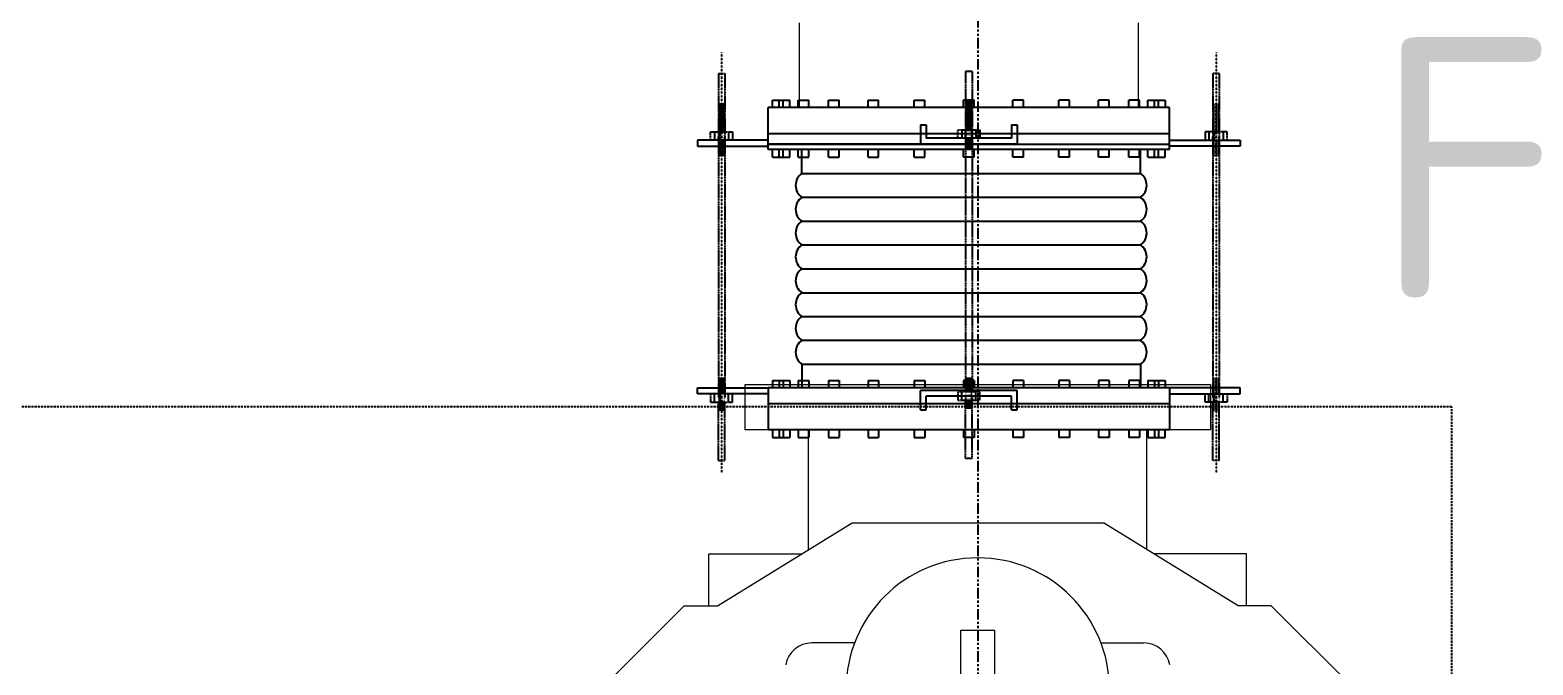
# Model space of a CAD drawing. Header units: inches. Extents: x 86328 to 235202, y 68629 to 184293.
# Drawn here: x 174121 to 175897, y 131760 to 132511 of the extents above; entities that cross this region are included whole.
import ezdxf

# ---------------------------------------------------------------- set-up
doc = ezdxf.new("R2010")
doc.units = ezdxf.units.IN
doc.header["$MEASUREMENT"] = 0
for name, pattern in [('CENTER', [2, 1.25, -0.25, 0.25, -0.25]), ('HIDDEN', [0.375, 0.25, -0.125]), ('PHANTOM2', [1.25, 0.625, -0.125, 0.125, -0.125, 0.125, -0.125])]:
    doc.linetypes.add(name, pattern=pattern)
doc.layers.add('1', color=1, linetype='CENTER')
doc.layers.add('text', color=3, linetype='Continuous')
doc.layers.add('DIM', color=251, linetype='Continuous', lineweight=0)
doc.styles.add('ISO', font='isocpeur.ttf')

msp = doc.modelspace()

# ---------------------------------------------------------------- linework, layer by layer
at = {"color": 8, "linetype": 'PHANTOM2', "ltscale": 20}
msp.add_line((175241.1, 146226.5), (175241.1, 122881.3), dxfattribs=at)
at = {"color": 8}
for p, q in [((175467.8, 132419.2), (174993.2, 132419.2)), ((174993.2, 132369.5), (174993.2, 132419.2)), ((174998.5, 132419.2), (174998.5, 132428.1)), ((174998.5, 132428.1), (175018.8, 132428.1)), ((175006.2, 132419.2), (175006.2, 132428.1)), ((175011.1, 132419.2), (175011.1, 132428.1)), ((175018.8, 132419.2), (175018.8, 132428.1)), ((175028.8, 132428.1), (175041.3, 132428.1)), ((175028.8, 132419.2), (175028.8, 132428.1)), ((175041.3, 132419.2), (175041.3, 132428.1)), ((175064.6, 132428.1), (175077.2, 132428.1)), ((175064.6, 132419.2), (175064.6, 132428.1)), ((175077.2, 132419.2), (175077.2, 132428.1)), ((175111.4, 132428.1), (175123.9, 132428.1)), ((175111.4, 132419.2), (175111.4, 132428.1)), ((175123.9, 132419.2), (175123.9, 132428.1)), ((175165.8, 132428.1), (175178.4, 132428.1)), ((175165.8, 132419.2), (175165.8, 132428.1)), ((175178.4, 132419.2), (175178.4, 132428.1)), ((175224.2, 132419.2), (175224.2, 132428.1)), ((175236.8, 132428.1), (175224.2, 132428.1)), ((175236.8, 132419.2), (175236.8, 132428.1)), ((175282.6, 132419.2), (175282.6, 132428.1)), ((175295.2, 132428.1), (175282.6, 132428.1)), ((175295.2, 132419.2), (175295.2, 132428.1)), ((175337.1, 132419.2), (175337.1, 132428.1)), ((175349.6, 132428.1), (175337.1, 132428.1)), ((175349.6, 132419.2), (175349.6, 132428.1)), ((175383.8, 132419.2), (175383.8, 132428.1)), ((175396.4, 132428.1), (175383.8, 132428.1)), ((175396.4, 132419.2), (175396.4, 132428.1)), ((175419.7, 132419.2), (175419.7, 132428.1)), ((175432.2, 132428.1), (175419.7, 132428.1)), ((175432.2, 132419.2), (175432.2, 132428.1)), ((175442.2, 132419.2), (175442.2, 132428.1)), ((175442.2, 132428.1), (175462.5, 132428.1)), ((175449.9, 132419.2), (175449.9, 132428.1)), ((175454.8, 132419.2), (175454.8, 132428.1)), ((175462.5, 132428.1), (175462.5, 132419.2)), ((175467.8, 132369.5), (175467.8, 132419.2)), ((175173.4, 132398.9), (175173.4, 132376)), ((175173.4, 132398.9), (175180.2, 132398.9)), ((175180.2, 132398.9), (175180.2, 132382.9)), ((175280.8, 132398.9), (175280.8, 132382.9)), ((175280.8, 132398.9), (175287.6, 132398.9)), ((175287.6, 132398.9), (175287.6, 132376)), ((174993.2, 132380.6), (174909.7, 132380.6)), ((174909.7, 132380.6), (174909.7, 132373.7)), ((175467.8, 132388.1), (174993.2, 132388.1)), ((174993.2, 132380.6), (174993.2, 132380.6)), ((174993.2, 132380.6), (174993.2, 132380.6)), ((174993.2, 132373.7), (174993.2, 132380.6)), ((175280.8, 132382.9), (175180.2, 132382.9)), ((175467.8, 132380.6), (175467.8, 132380.6)), ((175467.8, 132380.6), (175467.8, 132380.6)), ((175467.8, 132380.6), (175551.3, 132380.6)), ((175467.8, 132373.7), (175467.8, 132380.6)), ((175551.3, 132380.6), (175551.3, 132373.7)), ((174909.7, 132373.7), (174993.2, 132373.7)), ((175173.4, 132376), (174993.2, 132376)), ((174993.2, 132376), (175467.8, 132376)), ((175467.8, 132369.5), (174993.2, 132369.5)), ((174998.5, 132360.5), (174998.5, 132369.5)), ((174998.5, 132360.5), (175018.8, 132360.5)), ((175006.2, 132360.5), (175006.2, 132369.5)), ((175011.1, 132360.5), (175011.1, 132369.5)), ((175018.8, 132360.5), (175018.8, 132369.5)), ((175028.8, 132360.5), (175028.8, 132369.5)), ((175028.8, 132360.5), (175041.3, 132360.5)), ((175041.3, 132360.5), (175041.3, 132369.5)), ((175064.6, 132360.5), (175064.6, 132369.5)), ((175064.6, 132360.5), (175077.2, 132360.5)), ((175077.2, 132360.5), (175077.2, 132369.5)), ((175111.4, 132360.5), (175111.4, 132369.5)), ((175111.4, 132360.5), (175123.9, 132360.5)), ((175123.9, 132360.5), (175123.9, 132369.5)), ((175165.8, 132360.5), (175165.8, 132369.5)), ((175165.8, 132360.5), (175178.4, 132360.5)), ((175287.6, 132376), (175173.4, 132376)), ((175178.4, 132360.5), (175178.4, 132369.5)), ((175224.2, 132360.5), (175224.2, 132369.5)), ((175236.8, 132360.5), (175224.2, 132360.5)), ((175236.8, 132360.5), (175236.8, 132369.5)), ((175282.6, 132360.5), (175282.6, 132369.5)), ((175295.2, 132360.5), (175282.6, 132360.5)), ((175295.2, 132360.5), (175295.2, 132369.5)), ((175337.1, 132360.5), (175337.1, 132369.5)), ((175349.6, 132360.5), (175337.1, 132360.5)), ((175349.6, 132360.5), (175349.6, 132369.5)), ((175383.8, 132360.5), (175383.8, 132369.5)), ((175396.4, 132360.5), (175383.8, 132360.5)), ((175396.4, 132360.5), (175396.4, 132369.5)), ((175419.7, 132360.5), (175419.7, 132369.5)), ((175432.2, 132360.5), (175419.7, 132360.5)), ((175432.2, 132360.5), (175432.2, 132369.5)), ((175442.2, 132360.5), (175442.2, 132369.5)), ((175442.2, 132360.5), (175462.5, 132360.5)), ((175449.9, 132360.5), (175449.9, 132369.5)), ((175454.8, 132360.5), (175454.8, 132369.5)), ((175462.5, 132360.5), (175462.5, 132369.5)), ((175551.3, 132373.7), (175467.8, 132373.7)), ((175033.3, 132341.3), (175433.3, 132341.3)), ((175033.3, 132313.1), (175433.3, 132313.1)), ((175033.3, 132285), (175433.3, 132285)), ((175033.3, 132256.8), (175433.3, 132256.8)), ((175033.3, 132228.6), (175433.3, 132228.6)), ((175033.3, 132200.4), (175433.3, 132200.4)), ((175033.3, 132172.3), (175433.3, 132172.3)), ((175033.3, 132144.1), (175433.3, 132144.1)), ((175033.3, 132115.9), (175433.3, 132115.9)), ((174998.5, 132096.7), (174998.5, 132087.8)), ((174998.5, 132096.7), (175018.8, 132096.7)), ((175006.2, 132096.7), (175006.2, 132087.8)), ((175011.1, 132096.7), (175011.1, 132087.8)), ((175018.8, 132096.7), (175018.8, 132087.8)), ((175028.8, 132096.7), (175041.3, 132096.7)), ((175028.8, 132096.7), (175028.8, 132087.8)), ((175041.3, 132096.7), (175041.3, 132087.8)), ((175064.6, 132096.7), (175077.2, 132096.7)), ((175064.6, 132096.7), (175064.6, 132087.8)), ((175077.2, 132096.7), (175077.2, 132087.8)), ((175111.4, 132096.7), (175123.9, 132096.7)), ((175111.4, 132096.7), (175111.4, 132087.8)), ((175123.9, 132096.7), (175123.9, 132087.8)), ((175165.8, 132096.7), (175178.4, 132096.7)), ((175165.8, 132096.7), (175165.8, 132087.8)), ((175178.4, 132096.7), (175178.4, 132087.8)), ((175224.2, 132096.7), (175224.2, 132087.8)), ((175236.8, 132096.7), (175224.2, 132096.7)), ((175236.8, 132096.7), (175236.8, 132087.8)), ((175282.6, 132096.7), (175282.6, 132087.8)), ((175295.2, 132096.7), (175282.6, 132096.7)), ((175295.2, 132096.7), (175295.2, 132087.8)), ((175337.1, 132096.7), (175337.1, 132087.8)), ((175349.6, 132096.7), (175337.1, 132096.7)), ((175349.6, 132096.7), (175349.6, 132087.8)), ((175383.8, 132096.7), (175383.8, 132087.8)), ((175396.4, 132096.7), (175383.8, 132096.7)), ((175396.4, 132096.7), (175396.4, 132087.8)), ((175419.7, 132096.7), (175419.7, 132087.8)), ((175432.2, 132096.7), (175419.7, 132096.7)), ((175432.2, 132096.7), (175432.2, 132087.8)), ((175442.2, 132096.7), (175442.2, 132087.8)), ((175442.2, 132096.7), (175462.5, 132096.7)), ((175449.9, 132096.7), (175449.9, 132087.8)), ((175454.8, 132096.7), (175454.8, 132087.8)), ((175462.5, 132096.7), (175462.5, 132087.8)), ((174909.7, 132080.9), (174909.7, 132087.8)), ((174909.7, 132087.8), (174993.2, 132087.8)), ((174993.2, 132080.9), (174909.7, 132080.9)), ((174993.2, 132087.8), (174993.2, 132080.9)), ((174993.2, 132087.8), (174993.2, 132038.1)), ((175467.8, 132087.8), (174993.2, 132087.8)), ((174993.2, 132080.9), (174993.2, 132080.9)), ((174993.2, 132080.9), (174993.2, 132080.9)), ((175173.4, 132061.9), (175173.4, 132084.7)), ((175287.6, 132084.7), (175173.4, 132084.7)), ((175180.2, 132061.9), (175180.2, 132077.9)), ((175280.8, 132077.9), (175180.2, 132077.9)), ((175280.8, 132061.9), (175280.8, 132077.9)), ((175287.6, 132061.9), (175287.6, 132084.7)), ((175467.8, 132087.8), (175467.8, 132038.1)), ((175551.3, 132087.8), (175467.8, 132087.8)), ((175467.8, 132087.8), (175467.8, 132080.9)), ((175467.8, 132080.9), (175467.8, 132080.9)), ((175467.8, 132080.9), (175467.8, 132080.9)), ((175467.8, 132080.9), (175551.3, 132080.9)), ((175551.3, 132080.9), (175551.3, 132087.8)), ((175467.8, 132069.1), (174993.2, 132069.1)), ((175173.4, 132061.9), (175180.2, 132061.9)), ((175280.8, 132061.9), (175287.6, 132061.9)), ((175467.8, 132038.1), (174993.2, 132038.1)), ((174998.5, 132038.1), (174998.5, 132029.1)), ((174998.5, 132029.1), (175018.8, 132029.1)), ((175006.2, 132038.1), (175006.2, 132029.1)), ((175011.1, 132038.1), (175011.1, 132029.1)), ((175018.8, 132038.1), (175018.8, 132029.1)), ((175028.8, 132038.1), (175028.8, 132029.1)), ((175028.8, 132029.1), (175041.3, 132029.1)), ((175041.3, 132038.1), (175041.3, 132029.1)), ((175064.6, 132038.1), (175064.6, 132029.1)), ((175064.6, 132029.1), (175077.2, 132029.1)), ((175077.2, 132038.1), (175077.2, 132029.1)), ((175111.4, 132038.1), (175111.4, 132029.1)), ((175111.4, 132029.1), (175123.9, 132029.1)), ((175123.9, 132038.1), (175123.9, 132029.1)), ((175165.8, 132038.1), (175165.8, 132029.1)), ((175165.8, 132029.1), (175178.4, 132029.1)), ((175178.4, 132038.1), (175178.4, 132029.1)), ((175224.2, 132038.1), (175224.2, 132029.1)), ((175236.8, 132029.1), (175224.2, 132029.1)), ((175236.8, 132038.1), (175236.8, 132029.1)), ((175282.6, 132038.1), (175282.6, 132029.1)), ((175295.2, 132029.1), (175282.6, 132029.1)), ((175295.2, 132038.1), (175295.2, 132029.1)), ((175337.1, 132038.1), (175337.1, 132029.1)), ((175349.6, 132029.1), (175337.1, 132029.1)), ((175349.6, 132038.1), (175349.6, 132029.1)), ((175383.8, 132038.1), (175383.8, 132029.1)), ((175396.4, 132029.1), (175383.8, 132029.1)), ((175396.4, 132038.1), (175396.4, 132029.1)), ((175419.7, 132038.1), (175419.7, 132029.1)), ((175432.2, 132029.1), (175419.7, 132029.1)), ((175432.2, 132038.1), (175432.2, 132029.1)), ((175442.2, 132038.1), (175442.2, 132029.1)), ((175442.2, 132029.1), (175462.5, 132029.1)), ((175449.9, 132038.1), (175449.9, 132029.1)), ((175454.8, 132038.1), (175454.8, 132029.1)), ((175462.5, 132029.1), (175462.5, 132038.1))]:
    msp.add_line(p, q, dxfattribs=at)
for points in [[(175033.3, 132341.3), (175033.3, 132369.5)], [(175433.3, 132341.3), (175433.3, 132369.5)], [(175033.3, 132115.9), (175033.3, 132087.8)], [(175433.3, 132115.9), (175433.3, 132087.8)]]:
    msp.add_lwpolyline(points, dxfattribs=at)
for centre, start, end in [((175042.7, 132327.2), 123.6891, 236.3109), ((175423.9, 132327.2), 303.6891, 56.3109), ((175042.7, 132299), 123.6891, 236.3109), ((175423.9, 132299), 303.6891, 56.3109), ((175042.7, 132270.9), 123.6891, 236.3109), ((175423.9, 132270.9), 303.6891, 56.3109), ((175042.7, 132242.7), 123.6891, 236.3109), ((175423.9, 132242.7), 303.6891, 56.3109), ((175042.7, 132214.5), 123.6891, 236.3109), ((175423.9, 132214.5), 303.6891, 56.3109), ((175042.7, 132186.4), 123.6891, 236.3109), ((175423.9, 132186.4), 303.6891, 56.3109), ((175042.7, 132158.2), 123.6891, 236.3109), ((175423.9, 132158.2), 303.6891, 56.3109), ((175042.7, 132130), 123.6891, 236.3109), ((175423.9, 132130), 303.6891, 56.3109)]:
    msp.add_arc(centre, 16.9, start, end, dxfattribs=at)
at = {"layer": '1', "color": 8, "linetype": 'CENTER', "ltscale": 0.09}
for p, q in [((174938.3, 132484.7), (174938.3, 131987.6)), ((175522.7, 132484.7), (175522.7, 131987.6))]:
    msp.add_line(p, q, dxfattribs=at)
at = {"layer": '1', "color": 8}
for p, q in [((174934.5, 132459.4), (174934.5, 132080.9)), ((174934.5, 132459.4), (174934.5, 132390.4)), ((174934.5, 132459.4), (174942.1, 132459.4)), ((174942.1, 132459.4), (174942.1, 132080.9)), ((174942.1, 132459.4), (174942.1, 132390.4)), ((175226.7, 132461.7), (175226.7, 132083.2)), ((175226.7, 132461.7), (175226.7, 132392.7)), ((175234.3, 132461.7), (175226.7, 132461.7)), ((175234.3, 132461.7), (175226.7, 132461.7)), ((175234.3, 132461.7), (175234.3, 132083.2)), ((175234.3, 132461.7), (175234.3, 132392.7)), ((175518.9, 132459.4), (175518.9, 132080.9)), ((175518.9, 132459.4), (175518.9, 132390.4)), ((175526.5, 132459.4), (175518.9, 132459.4)), ((175526.5, 132459.4), (175526.5, 132080.9)), ((175526.5, 132459.4), (175526.5, 132390.4)), ((174942.1, 132423.2), (174934.5, 132423.2)), ((174942.1, 132423.2), (174934.5, 132423.2)), ((174942.1, 132420.9), (174934.5, 132420.9)), ((174942.1, 132420.9), (174934.5, 132420.9)), ((174942.1, 132420.9), (174934.5, 132420.9)), ((174942.1, 132420.9), (174934.5, 132420.9)), ((174942.1, 132418.5), (174934.5, 132418.5)), ((174942.1, 132418.5), (174934.5, 132418.5)), ((174942.1, 132416.3), (174934.5, 132416.3)), ((174942.1, 132416.3), (174934.5, 132416.3)), ((174942.1, 132414), (174934.5, 132414)), ((174942.1, 132414), (174934.5, 132414)), ((174942.1, 132414), (174934.5, 132414)), ((174942.1, 132414), (174934.5, 132414)), ((175234.3, 132425.5), (175226.7, 132425.5)), ((175234.3, 132425.5), (175226.7, 132425.5)), ((175234.3, 132423.1), (175226.7, 132423.1)), ((175234.3, 132423.1), (175226.7, 132423.1)), ((175234.3, 132423.1), (175226.7, 132423.1)), ((175234.3, 132423.1), (175226.7, 132423.1)), ((175234.3, 132420.8), (175226.7, 132420.8)), ((175234.3, 132420.8), (175226.7, 132420.8)), ((175234.3, 132418.6), (175226.7, 132418.6)), ((175234.3, 132418.6), (175226.7, 132418.6)), ((175234.3, 132416.3), (175226.7, 132416.3)), ((175234.3, 132416.3), (175226.7, 132416.3)), ((175234.3, 132416.3), (175226.7, 132416.3)), ((175234.3, 132416.3), (175226.7, 132416.3)), ((175234.3, 132414), (175226.7, 132414)), ((175234.3, 132414), (175226.7, 132414)), ((175518.9, 132423.2), (175526.5, 132423.2)), ((175518.9, 132423.2), (175526.5, 132423.2)), ((175518.9, 132420.9), (175526.5, 132420.9)), ((175518.9, 132420.9), (175526.5, 132420.9)), ((175518.9, 132420.9), (175526.5, 132420.9)), ((175518.9, 132420.9), (175526.5, 132420.9)), ((175518.9, 132418.5), (175526.5, 132418.5)), ((175518.9, 132418.5), (175526.5, 132418.5)), ((175518.9, 132416.3), (175526.5, 132416.3)), ((175518.9, 132416.3), (175526.5, 132416.3)), ((175518.9, 132414), (175526.5, 132414)), ((175518.9, 132414), (175526.5, 132414)), ((175518.9, 132414), (175526.5, 132414)), ((175518.9, 132414), (175526.5, 132414)), ((174942.1, 132411.7), (174934.5, 132411.7)), ((174942.1, 132411.7), (174934.5, 132411.7)), ((174942.1, 132409.3), (174934.5, 132409.3)), ((174942.1, 132409.3), (174934.5, 132409.3)), ((174942.1, 132407), (174934.5, 132407)), ((174942.1, 132407), (174934.5, 132407)), ((174942.1, 132404.7), (174934.5, 132404.7)), ((174942.1, 132404.7), (174934.5, 132404.7)), ((174942.1, 132402.3), (174934.5, 132402.3)), ((174942.1, 132402.3), (174934.5, 132402.3)), ((174942.1, 132400), (174934.5, 132400)), ((174942.1, 132400), (174934.5, 132400)), ((174942.1, 132397.7), (174934.5, 132397.7)), ((174942.1, 132397.7), (174934.5, 132397.7)), ((175234.3, 132411.6), (175226.7, 132411.6)), ((175234.3, 132411.6), (175226.7, 132411.6)), ((175234.3, 132409.3), (175226.7, 132409.3)), ((175234.3, 132409.3), (175226.7, 132409.3)), ((175234.3, 132407), (175226.7, 132407)), ((175234.3, 132407), (175226.7, 132407)), ((175234.3, 132404.6), (175226.7, 132404.6)), ((175234.3, 132404.6), (175226.7, 132404.6)), ((175234.3, 132402.3), (175226.7, 132402.3)), ((175234.3, 132402.3), (175226.7, 132402.3)), ((175234.3, 132400), (175226.7, 132400)), ((175234.3, 132400), (175226.7, 132400)), ((175234.3, 132397.6), (175226.7, 132397.6)), ((175234.3, 132397.6), (175226.7, 132397.6)), ((175518.9, 132411.7), (175526.5, 132411.7)), ((175518.9, 132411.7), (175526.5, 132411.7)), ((175518.9, 132409.3), (175526.5, 132409.3)), ((175518.9, 132409.3), (175526.5, 132409.3)), ((175518.9, 132407), (175526.5, 132407)), ((175518.9, 132407), (175526.5, 132407)), ((175518.9, 132404.7), (175526.5, 132404.7)), ((175518.9, 132404.7), (175526.5, 132404.7)), ((175518.9, 132402.3), (175526.5, 132402.3)), ((175518.9, 132402.3), (175526.5, 132402.3)), ((175518.9, 132400), (175526.5, 132400)), ((175518.9, 132400), (175526.5, 132400)), ((175518.9, 132397.7), (175526.5, 132397.7)), ((175518.9, 132397.7), (175526.5, 132397.7)), ((174925.3, 132380.6), (174925.3, 132390.4)), ((174925.3, 132390.4), (174951.3, 132390.4)), ((174925.3, 132380.6), (174925.3, 132390.4)), ((174925.3, 132390.4), (174951.3, 132390.4)), ((174951.3, 132380.6), (174925.3, 132380.6)), ((174951.3, 132380.6), (174925.3, 132380.6)), ((174929.9, 132390.4), (174929.9, 132380.6)), ((174929.9, 132390.4), (174929.9, 132380.6)), ((174942.1, 132395.3), (174934.5, 132395.3)), ((174942.1, 132395.3), (174934.5, 132395.3)), ((174942.1, 132393), (174934.5, 132393)), ((174942.1, 132393), (174934.5, 132393)), ((174942.1, 132390.7), (174934.5, 132390.7)), ((174942.1, 132390.7), (174934.5, 132390.7)), ((174942.1, 132379), (174934.5, 132379)), ((174942.1, 132379), (174934.5, 132379)), ((174946.6, 132390.4), (174946.6, 132380.6)), ((174946.6, 132390.4), (174946.6, 132380.6)), ((174951.3, 132390.4), (174951.3, 132380.6)), ((174951.3, 132390.4), (174951.3, 132380.6)), ((175217.5, 132382.9), (175217.5, 132392.7)), ((175217.5, 132392.7), (175243.5, 132392.7)), ((175217.5, 132382.9), (175217.5, 132392.7)), ((175217.5, 132392.7), (175243.5, 132392.7)), ((175243.5, 132382.9), (175217.5, 132382.9)), ((175243.5, 132382.9), (175217.5, 132382.9)), ((175222.2, 132392.7), (175222.2, 132382.9)), ((175222.2, 132392.7), (175222.2, 132382.9)), ((175234.3, 132395.3), (175226.7, 132395.3)), ((175234.3, 132395.3), (175226.7, 132395.3)), ((175234.3, 132392.9), (175226.7, 132392.9)), ((175234.3, 132392.9), (175226.7, 132392.9)), ((175234.3, 132381.5), (175226.7, 132381.5)), ((175234.3, 132381.5), (175226.7, 132381.5)), ((175234.3, 132381.3), (175226.7, 132381.3)), ((175234.3, 132381.3), (175226.7, 132381.3)), ((175234.3, 132379.2), (175226.7, 132379.2)), ((175234.3, 132379.2), (175226.7, 132379.2)), ((175234.3, 132378.9), (175226.7, 132378.9)), ((175234.3, 132378.9), (175226.7, 132378.9)), ((175238.8, 132392.7), (175238.8, 132382.9)), ((175238.8, 132392.7), (175238.8, 132382.9)), ((175243.5, 132392.7), (175243.5, 132382.9)), ((175243.5, 132392.7), (175243.5, 132382.9)), ((175535.7, 132390.4), (175509.7, 132390.4)), ((175509.7, 132390.4), (175509.7, 132380.6)), ((175535.7, 132390.4), (175509.7, 132390.4)), ((175509.7, 132390.4), (175509.7, 132380.6)), ((175509.7, 132380.6), (175535.7, 132380.6)), ((175509.7, 132380.6), (175535.7, 132380.6)), ((175514.4, 132390.4), (175514.4, 132380.6)), ((175514.4, 132390.4), (175514.4, 132380.6)), ((175518.9, 132395.3), (175526.5, 132395.3)), ((175518.9, 132395.3), (175526.5, 132395.3)), ((175518.9, 132393), (175526.5, 132393)), ((175518.9, 132393), (175526.5, 132393)), ((175518.9, 132390.7), (175526.5, 132390.7)), ((175518.9, 132390.7), (175526.5, 132390.7)), ((175518.9, 132379), (175526.5, 132379)), ((175518.9, 132379), (175526.5, 132379)), ((175531.1, 132390.4), (175531.1, 132380.6)), ((175531.1, 132390.4), (175531.1, 132380.6)), ((175535.7, 132380.6), (175535.7, 132390.4)), ((175535.7, 132380.6), (175535.7, 132390.4)), ((174942.1, 132376.6), (174934.5, 132376.6)), ((174942.1, 132376.6), (174934.5, 132376.6)), ((174942.1, 132374.3), (174934.5, 132374.3)), ((174942.1, 132374.3), (174934.5, 132374.3)), ((174942.1, 132372), (174934.5, 132372)), ((174942.1, 132372), (174934.5, 132372)), ((174942.1, 132369.6), (174934.5, 132369.6)), ((174942.1, 132369.6), (174934.5, 132369.6)), ((174942.1, 132367.3), (174934.5, 132367.3)), ((174942.1, 132367.3), (174934.5, 132367.3)), ((174942.1, 132365), (174934.5, 132365)), ((174942.1, 132365), (174934.5, 132365)), ((174942.1, 132362.6), (174934.5, 132362.6)), ((174942.1, 132362.6), (174934.5, 132362.6)), ((175234.3, 132376.6), (175226.7, 132376.6)), ((175234.3, 132376.6), (175226.7, 132376.6)), ((175234.3, 132374.3), (175226.7, 132374.3)), ((175234.3, 132374.3), (175226.7, 132374.3)), ((175234.3, 132371.9), (175226.7, 132371.9)), ((175234.3, 132371.9), (175226.7, 132371.9)), ((175234.3, 132369.6), (175226.7, 132369.6)), ((175234.3, 132369.6), (175226.7, 132369.6)), ((175518.9, 132376.6), (175526.5, 132376.6)), ((175518.9, 132376.6), (175526.5, 132376.6)), ((175518.9, 132374.3), (175526.5, 132374.3)), ((175518.9, 132374.3), (175526.5, 132374.3)), ((175518.9, 132372), (175526.5, 132372)), ((175518.9, 132372), (175526.5, 132372)), ((175518.9, 132369.6), (175526.5, 132369.6)), ((175518.9, 132369.6), (175526.5, 132369.6)), ((175518.9, 132367.3), (175526.5, 132367.3)), ((175518.9, 132367.3), (175526.5, 132367.3)), ((175518.9, 132365), (175526.5, 132365)), ((175518.9, 132365), (175526.5, 132365)), ((175518.9, 132362.6), (175526.5, 132362.6)), ((175518.9, 132362.6), (175526.5, 132362.6)), ((174942.1, 132098.8), (174934.5, 132098.8)), ((174942.1, 132098.8), (174934.5, 132098.8)), ((174942.1, 132096.5), (174934.5, 132096.5)), ((174942.1, 132096.5), (174934.5, 132096.5)), ((174942.1, 132094.2), (174934.5, 132094.2)), ((174942.1, 132094.2), (174934.5, 132094.2)), ((175234.3, 132098.8), (175226.7, 132098.8)), ((175234.3, 132098.8), (175226.7, 132098.8)), ((175234.3, 132096.5), (175226.7, 132096.5)), ((175234.3, 132096.5), (175226.7, 132096.5)), ((175234.3, 132094.1), (175226.7, 132094.1)), ((175234.3, 132094.1), (175226.7, 132094.1)), ((175518.9, 132098.8), (175526.5, 132098.8)), ((175518.9, 132098.8), (175526.5, 132098.8)), ((175518.9, 132096.5), (175526.5, 132096.5)), ((175518.9, 132096.5), (175526.5, 132096.5)), ((175518.9, 132094.2), (175526.5, 132094.2)), ((175518.9, 132094.2), (175526.5, 132094.2)), ((174925.3, 132080.9), (174925.3, 132071.1)), ((174951.3, 132080.9), (174925.3, 132080.9)), ((174925.3, 132080.9), (174925.3, 132071.1)), ((174951.3, 132080.9), (174925.3, 132080.9)), ((174929.9, 132071.1), (174929.9, 132080.9)), ((174929.9, 132071.1), (174929.9, 132080.9)), ((174942.1, 132091.8), (174934.5, 132091.8)), ((174942.1, 132091.8), (174934.5, 132091.8)), ((174942.1, 132089.5), (174934.5, 132089.5)), ((174942.1, 132089.5), (174934.5, 132089.5)), ((174942.1, 132087.2), (174934.5, 132087.2)), ((174942.1, 132087.2), (174934.5, 132087.2)), ((174942.1, 132084.8), (174934.5, 132084.8)), ((174942.1, 132084.8), (174934.5, 132084.8)), ((174942.1, 132082.5), (174934.5, 132082.5)), ((174942.1, 132082.5), (174934.5, 132082.5)), ((174946.6, 132071.1), (174946.6, 132080.9)), ((174946.6, 132071.1), (174946.6, 132080.9)), ((174951.3, 132071.1), (174951.3, 132080.9)), ((174951.3, 132071.1), (174951.3, 132080.9)), ((175217.5, 132083.2), (175217.5, 132073.4)), ((175243.5, 132083.2), (175217.5, 132083.2)), ((175217.5, 132083.2), (175217.5, 132073.4)), ((175243.5, 132083.2), (175217.5, 132083.2)), ((175222.2, 132073.4), (175222.2, 132083.2)), ((175222.2, 132073.4), (175222.2, 132083.2)), ((175234.3, 132091.8), (175226.7, 132091.8)), ((175234.3, 132091.8), (175226.7, 132091.8)), ((175234.3, 132089.5), (175226.7, 132089.5)), ((175234.3, 132089.5), (175226.7, 132089.5)), ((175234.3, 132087.1), (175226.7, 132087.1)), ((175234.3, 132087.1), (175226.7, 132087.1)), ((175234.3, 132084.8), (175226.7, 132084.8)), ((175234.3, 132084.8), (175226.7, 132084.8)), ((175238.8, 132073.4), (175238.8, 132083.2)), ((175238.8, 132073.4), (175238.8, 132083.2)), ((175243.5, 132073.4), (175243.5, 132083.2)), ((175243.5, 132073.4), (175243.5, 132083.2)), ((175509.7, 132071.1), (175509.7, 132080.9)), ((175509.7, 132080.9), (175535.7, 132080.9)), ((175509.7, 132071.1), (175509.7, 132080.9)), ((175509.7, 132080.9), (175535.7, 132080.9)), ((175514.4, 132071.1), (175514.4, 132080.9)), ((175514.4, 132071.1), (175514.4, 132080.9)), ((175518.9, 132091.8), (175526.5, 132091.8)), ((175518.9, 132091.8), (175526.5, 132091.8)), ((175518.9, 132089.5), (175526.5, 132089.5)), ((175518.9, 132089.5), (175526.5, 132089.5)), ((175518.9, 132087.2), (175526.5, 132087.2)), ((175518.9, 132087.2), (175526.5, 132087.2)), ((175518.9, 132084.8), (175526.5, 132084.8)), ((175518.9, 132084.8), (175526.5, 132084.8)), ((175518.9, 132082.5), (175526.5, 132082.5)), ((175518.9, 132082.5), (175526.5, 132082.5)), ((175531.1, 132071.1), (175531.1, 132080.9)), ((175531.1, 132071.1), (175531.1, 132080.9)), ((175535.7, 132080.9), (175535.7, 132071.1)), ((175535.7, 132080.9), (175535.7, 132071.1)), ((174925.3, 132071.1), (174951.3, 132071.1)), ((174925.3, 132071.1), (174951.3, 132071.1)), ((174934.5, 132002.1), (174934.5, 132071.1)), ((174942.1, 132070.8), (174934.5, 132070.8)), ((174942.1, 132070.8), (174934.5, 132070.8)), ((174942.1, 132068.5), (174934.5, 132068.5)), ((174942.1, 132068.5), (174934.5, 132068.5)), ((174942.1, 132066.2), (174934.5, 132066.2)), ((174942.1, 132066.2), (174934.5, 132066.2)), ((174942.1, 132063.8), (174934.5, 132063.8)), ((174942.1, 132063.8), (174934.5, 132063.8)), ((174942.1, 132061.5), (174934.5, 132061.5)), ((174942.1, 132061.5), (174934.5, 132061.5)), ((174942.1, 132002.1), (174942.1, 132071.1)), ((175217.5, 132073.4), (175243.5, 132073.4)), ((175217.5, 132073.4), (175243.5, 132073.4)), ((175226.7, 132004.3), (175226.7, 132073.4)), ((175234.3, 132073.1), (175226.7, 132073.1)), ((175234.3, 132073.1), (175226.7, 132073.1)), ((175234.3, 132070.8), (175226.7, 132070.8)), ((175234.3, 132070.8), (175226.7, 132070.8)), ((175234.3, 132068.4), (175226.7, 132068.4)), ((175234.3, 132068.4), (175226.7, 132068.4)), ((175234.3, 132066.1), (175226.7, 132066.1)), ((175234.3, 132066.1), (175226.7, 132066.1)), ((175234.3, 132063.8), (175226.7, 132063.8)), ((175234.3, 132063.8), (175226.7, 132063.8)), ((175234.3, 132004.3), (175234.3, 132073.4)), ((175535.7, 132071.1), (175509.7, 132071.1)), ((175535.7, 132071.1), (175509.7, 132071.1)), ((175518.9, 132002.1), (175518.9, 132071.1)), ((175518.9, 132070.8), (175526.5, 132070.8)), ((175518.9, 132070.8), (175526.5, 132070.8)), ((175518.9, 132068.5), (175526.5, 132068.5)), ((175518.9, 132068.5), (175526.5, 132068.5)), ((175518.9, 132066.2), (175526.5, 132066.2)), ((175518.9, 132066.2), (175526.5, 132066.2)), ((175518.9, 132063.8), (175526.5, 132063.8)), ((175518.9, 132063.8), (175526.5, 132063.8)), ((175518.9, 132061.5), (175526.5, 132061.5)), ((175518.9, 132061.5), (175526.5, 132061.5)), ((175526.5, 132002.1), (175526.5, 132071.1)), ((174934.5, 132002.1), (174942.1, 132002.1)), ((175234.3, 132004.3), (175226.7, 132004.3)), ((175234.3, 132004.3), (175226.7, 132004.3)), ((175526.5, 132002.1), (175518.9, 132002.1))]:
    msp.add_line(p, q, dxfattribs=at)
at = {"layer": '1', "color": 8, "linetype": 'HIDDEN', "ltscale": 0.009}
for p, q in [((174934.5, 132380.6), (174934.5, 132390.4)), ((174942.1, 132388.3), (174934.5, 132388.3)), ((174942.1, 132388.3), (174934.5, 132388.3)), ((174942.1, 132386), (174934.5, 132386)), ((174942.1, 132386), (174934.5, 132386)), ((174942.1, 132383.6), (174934.5, 132383.6)), ((174942.1, 132383.6), (174934.5, 132383.6)), ((174942.1, 132381.3), (174934.5, 132381.3)), ((174942.1, 132381.3), (174934.5, 132381.3)), ((174942.1, 132380.6), (174942.1, 132390.4)), ((175226.7, 132382.9), (175226.7, 132392.7)), ((175234.3, 132390.6), (175226.7, 132390.6)), ((175234.3, 132390.6), (175226.7, 132390.6)), ((175234.3, 132388.3), (175226.7, 132388.3)), ((175234.3, 132388.3), (175226.7, 132388.3)), ((175234.3, 132385.9), (175226.7, 132385.9)), ((175234.3, 132385.9), (175226.7, 132385.9)), ((175234.3, 132383.6), (175226.7, 132383.6)), ((175234.3, 132383.6), (175226.7, 132383.6)), ((175234.3, 132382.9), (175234.3, 132392.7)), ((175518.9, 132380.6), (175518.9, 132390.4)), ((175518.9, 132388.3), (175526.5, 132388.3)), ((175518.9, 132388.3), (175526.5, 132388.3)), ((175518.9, 132386), (175526.5, 132386)), ((175518.9, 132386), (175526.5, 132386)), ((175518.9, 132383.6), (175526.5, 132383.6)), ((175518.9, 132383.6), (175526.5, 132383.6)), ((175518.9, 132381.3), (175526.5, 132381.3)), ((175518.9, 132381.3), (175526.5, 132381.3)), ((175526.5, 132380.6), (175526.5, 132390.4)), ((174934.5, 132080.9), (174934.5, 132071.1)), ((174942.1, 132080.2), (174934.5, 132080.2)), ((174942.1, 132080.2), (174934.5, 132080.2)), ((174942.1, 132077.8), (174934.5, 132077.8)), ((174942.1, 132077.8), (174934.5, 132077.8)), ((174942.1, 132080.9), (174942.1, 132071.1)), ((175226.7, 132083.2), (175226.7, 132073.4)), ((175234.3, 132082.5), (175226.7, 132082.5)), ((175234.3, 132082.5), (175226.7, 132082.5)), ((175234.3, 132080.1), (175226.7, 132080.1)), ((175234.3, 132080.1), (175226.7, 132080.1)), ((175234.3, 132077.8), (175226.7, 132077.8)), ((175234.3, 132077.8), (175226.7, 132077.8)), ((175234.3, 132083.2), (175234.3, 132073.4)), ((175518.9, 132080.9), (175518.9, 132071.1)), ((175518.9, 132080.2), (175526.5, 132080.2)), ((175518.9, 132080.2), (175526.5, 132080.2)), ((175518.9, 132077.8), (175526.5, 132077.8)), ((175518.9, 132077.8), (175526.5, 132077.8)), ((175526.5, 132080.9), (175526.5, 132071.1)), ((174942.1, 132075.5), (174934.5, 132075.5)), ((174942.1, 132075.5), (174934.5, 132075.5)), ((174942.1, 132073.2), (174934.5, 132073.2)), ((174942.1, 132073.2), (174934.5, 132073.2)), ((175234.3, 132075.5), (175226.7, 132075.5)), ((175234.3, 132075.5), (175226.7, 132075.5)), ((175518.9, 132075.5), (175526.5, 132075.5)), ((175518.9, 132075.5), (175526.5, 132075.5)), ((175518.9, 132073.2), (175526.5, 132073.2)), ((175518.9, 132073.2), (175526.5, 132073.2))]:
    msp.add_line(p, q, dxfattribs=at)
at = {"layer": 'DIM', "color": 8, "linetype": 'Continuous', "ltscale": 10}
for p, q in [((175030.5, 132419.2), (175030.5, 132519.2)), ((175430.5, 132519.2), (175430.5, 132419.2)), ((175430.5, 132419.2), (175030.5, 132419.2))]:
    msp.add_line(p, q, dxfattribs=at)
at = {"layer": 'DIM', "color": 8, "linetype": 'Continuous'}
for p, q in [((174966.1, 132091.7), (175516.1, 132091.7)), ((174966.1, 132038.1), (174966.1, 132091.7)), ((175516.1, 132091.7), (175516.1, 132038.1)), ((175516.1, 132038.1), (174966.1, 132038.1)), ((175041.1, 131896.7), (175041.1, 132038.1)), ((175441.1, 131896.7), (175441.1, 132038.1)), ((174933.5, 131830.3), (175092.6, 131928.5)), ((175092.6, 131928.5), (175389.6, 131928.5)), ((175548.7, 131830.3), (175389.6, 131928.5)), ((174923.4, 131830.3), (174923.4, 131891.8)), ((174923.4, 131891.8), (175033.1, 131891.8)), ((175558.8, 131891.8), (175449.1, 131891.8)), ((175558.8, 131830.3), (175558.8, 131891.8)), ((174803, 131739.1), (174894.1, 131830.3)), ((174894.1, 131830.3), (174933.5, 131830.3)), ((174894.1, 131830.3), (174923.4, 131830.3)), ((175588, 131830.3), (175548.7, 131830.3)), ((175588, 131830.3), (175558.8, 131830.3)), ((175679.2, 131739.1), (175588, 131830.3)), ((175221.2, 131801.5), (175261, 131801.5)), ((175221.2, 131411.8), (175221.2, 131801.5)), ((175261, 131801.5), (175261, 131411.8)), ((175095.4, 131786.4), (175045, 131786.4)), ((175386.7, 131786.4), (175437.2, 131786.4))]:
    msp.add_line(p, q, dxfattribs=at)
at = {"layer": 'DIM', "color": 8, "linetype": 'HIDDEN', "lineweight": 25, "ltscale": 10}
for p, q in [((175801.3, 132065.4), (172801.3, 132065.4)), ((175801.3, 130717.9), (175801.3, 132065.4))]:
    msp.add_line(p, q, dxfattribs=at)
at = {"layer": 'DIM', "color": 8, "linetype": 'Continuous'}
for centre, radius, start, end in [((175241.1, 131731.3), 155.7, 0, 180), ((175045, 131755), 31.4, 90, 170.0569), ((175437.2, 131755), 31.4, 9.9431, 90)]:
    msp.add_arc(centre, radius, start, end, dxfattribs=at)

# ---------------------------------------------------------------- texts
at = {"layer": 'text', "color": 8, "style": 'ISO'}
msp.add_text('FC', height=307.62, dxfattribs=at).set_placement((175708.8, 132193.8))

doc.saveas('drawing.dxf')
